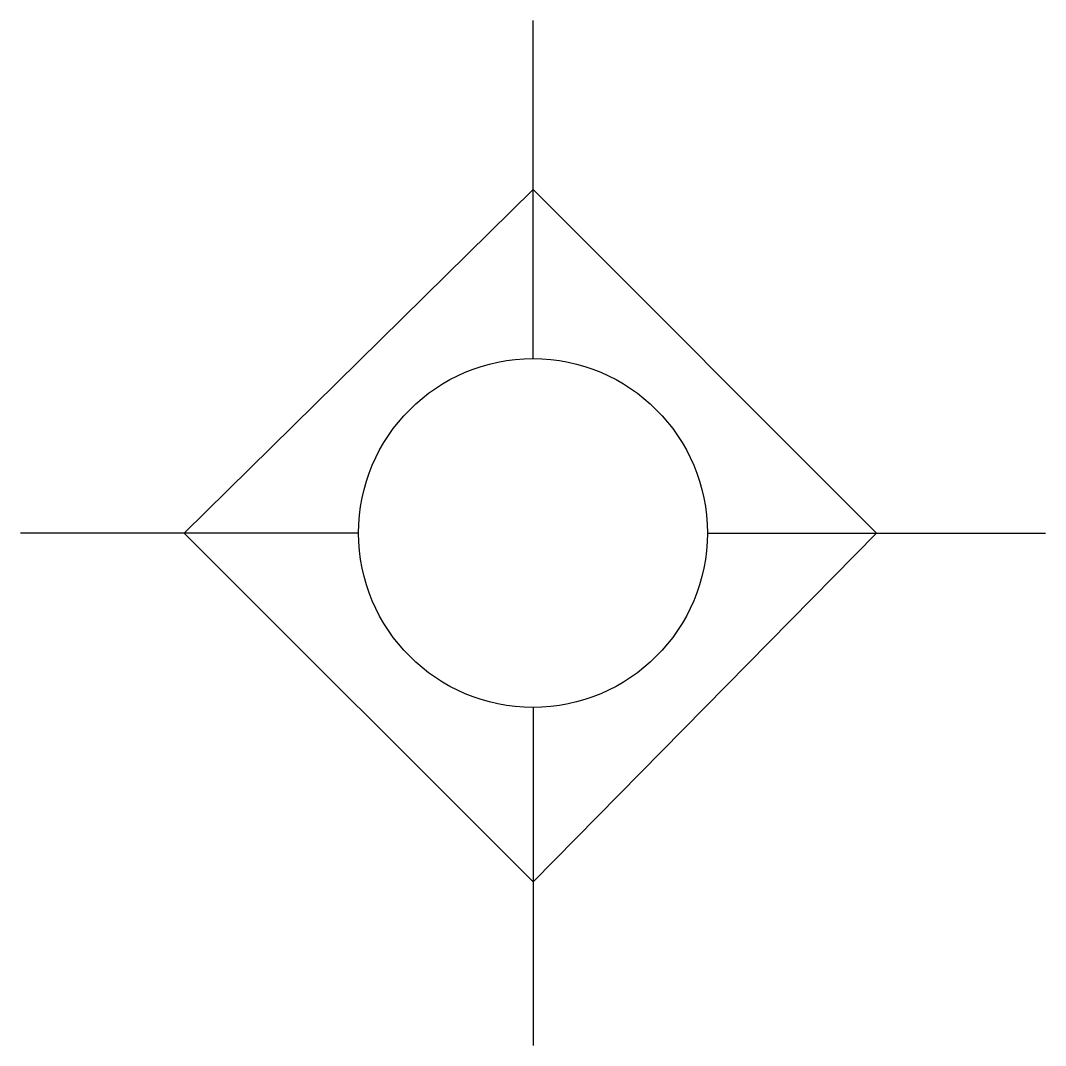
# Model space of a CAD drawing. Header units: millimetres. Extents: x -331 to 331, y -331 to 331.
import ezdxf

# ---------------------------------------------------------------- set-up
doc = ezdxf.new("R2010")
doc.units = ezdxf.units.MM
doc.layers.add('EQUIP', color=7, linetype='Continuous', true_color=0xffffff)

msp = doc.modelspace()

# ---------------------------------------------------------------- linework, layer by layer
at = {"layer": 'EQUIP', "color": 7}
for p, q in [((0, 112.5), (0, 330.62)), ((0, 221.56), (-225, 0)), ((221.56, 0), (0, 221.56)), ((-112.5, 0), (-330.62, 0)), ((-225, 0), (0, -225)), ((0, -225), (221.56, 0)), ((112.5, 0), (330.62, 0)), ((0, -112.5), (0, -330.62))]:
    msp.add_line(p, q, dxfattribs=at)
msp.add_circle((0, 0), 112.5, dxfattribs=at)

doc.saveas('drawing.dxf')
